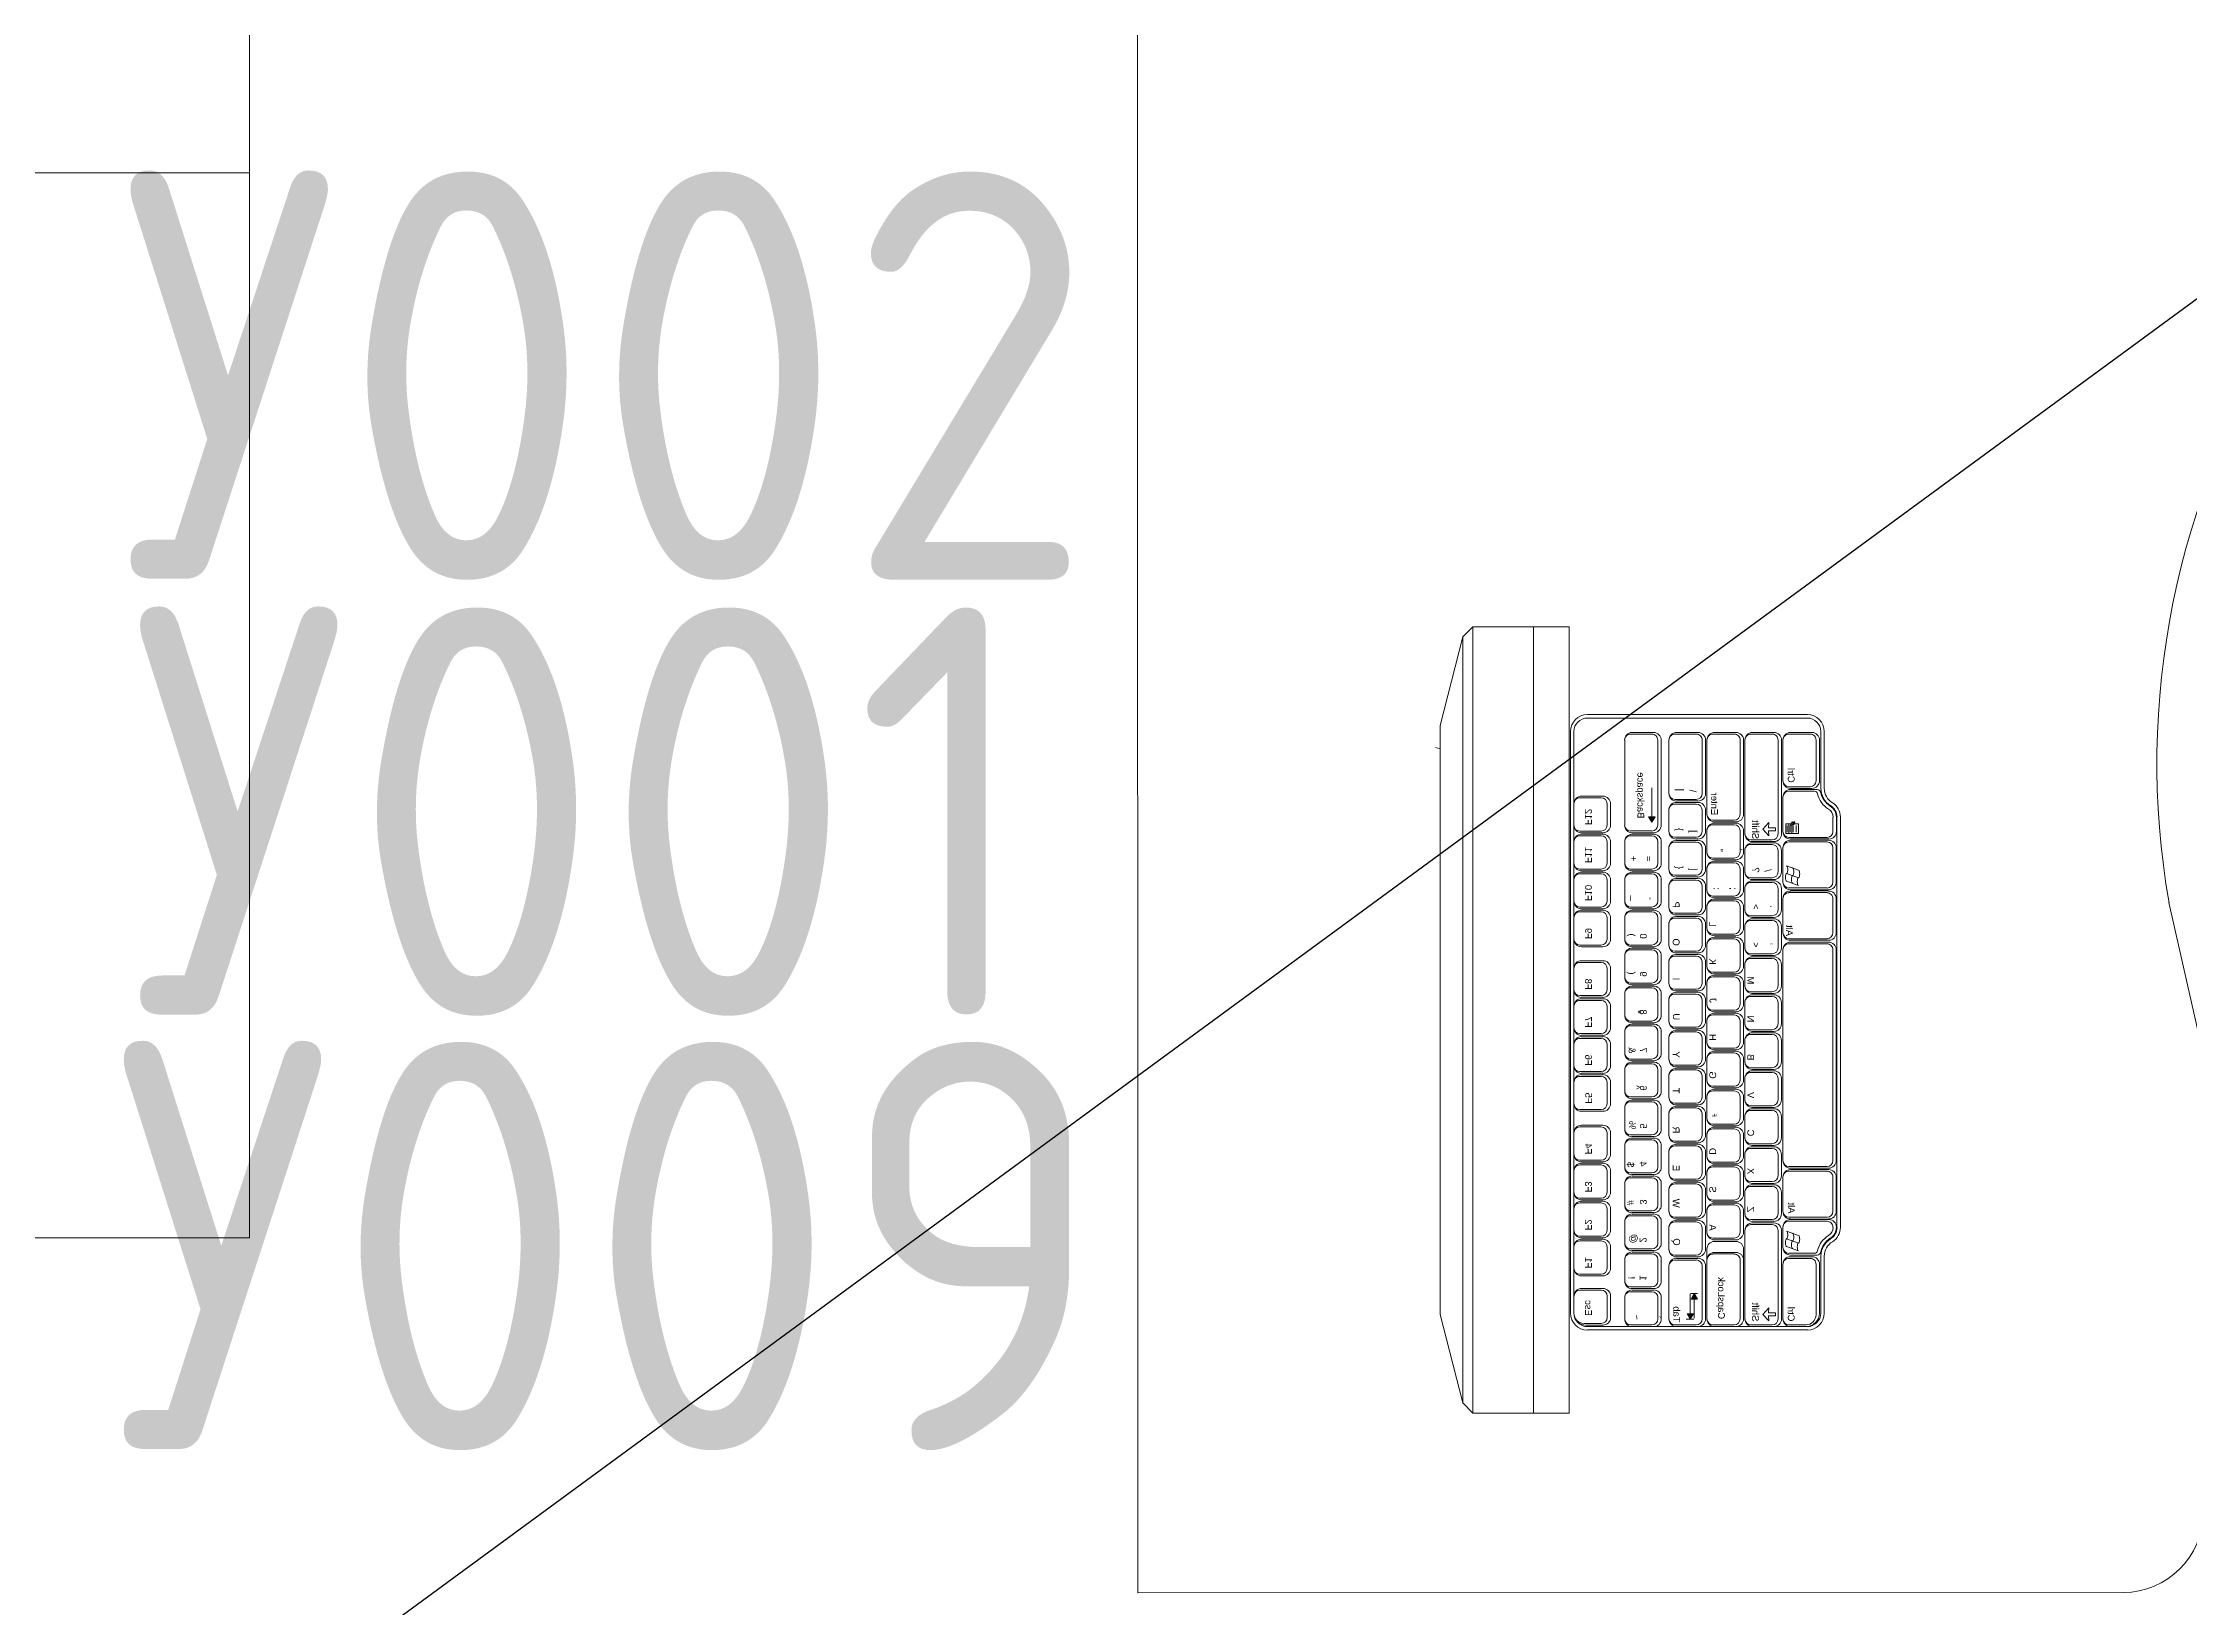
# Model space of a CAD drawing. Header units: millimetres. Extents: x -8417289 to 9420486, y 0 to 166066.
# Drawn here: x -45387 to -44178, y 84239 to 85120 of the extents above; entities that cross this region are included whole.
import ezdxf
from ezdxf import colors
from ezdxf.entities.mleader import LeaderData, LeaderLine
from ezdxf.math import Vec2, Vec3

# ---------------------------------------------------------------- set-up
doc = ezdxf.new("R2010")
doc.units = ezdxf.units.MM
doc.header["$MEASUREMENT"] = 0
doc.header["$PDMODE"] = 3
doc.header["$PDSIZE"] = -4
doc.linetypes.add('HIDDEN', pattern=[6, 4, -2])
doc.layers.get('0').update_dxf_attribs({"color": 250, "lineweight": 9})
doc.layers.get('Defpoints').update_dxf_attribs({"color": 6})
for name, color, linetype, lineweight in [('_АР ТЕКСТ', 250, 'Continuous', 25), ('ТХ_мебель передв', 250, 'Continuous', 13), ('ТХ_обор_комп принт', 30, 'Continuous', 13)]:
    doc.layers.add(name, color=color, linetype=linetype, lineweight=lineweight)
for name, color, linetype in [('ТХ_мебель передв_поз', 251, 'Continuous'), ('ТХ_обор_комп принт_поз', 30, 'Continuous'), ('ТХ_привязки_ВК', 174, 'Continuous'), ('ТХ_привязки_ЭО', 96, 'Continuous')]:
    doc.layers.add(name, color=color, linetype=linetype)
doc.styles.add('Arial 200', font='arial.ttf', dxfattribs={"height": 500})
doc.styles.add('ISOCPEUR', font='isocpeur.TTF')
doc.styles.add('ISOCPEUR_1', font='isocpeur.TTF', dxfattribs={"width": 0.9, "height": 250})
doc.styles.add('SIMPLEX', font='simplex.shx', dxfattribs={"width": 0.85, "oblique": 7})
doc.dimstyles.new('R_100', dxfattribs={"dimtxt": 270, "dimasz": 120, "dimexe": 100, "dimexo": 0, "dimgap": 60, "dimtad": 1, "dimdec": 0, "dimrnd": 50, "dimzin": 0, "dimdsep": 46, "dimtxsty": 'ISOCPEUR', "dimblk": 'ARCHTICK', "dimcen": 0, "dimdle": 100, "dimclrd": 256, "dimclre": 256, "dimclrt": 256, "dimadec": 0, "dimazin": 0, "dimtfac": 2, "dimtdec": 0, "dimtofl": 0, "dimtmove": 1, "dimatfit": 3, "dimfxl": 1, "dimtvp": 3, "dimtolj": 1, "dimtzin": 0, "dimarcsym": 0})

# ---------------------------------------------------------------- blocks, each defined once
blk = doc.blocks.new('_DotSmall')
at = {"color": 0, "linetype": 'ByBlock', "const_width": 0.5}
blk.add_lwpolyline([(-0.0625, 0, 1), (0.0625, 0, 1)], format="xyb", close=True, dxfattribs=at)
blk = doc.blocks.new('стол угловой 1200х1400')
at = {"extrusion": (-6.20986e-05, 0.000470696, 1)}
for p, q in [((-20568.3, 33327.6, -393.6), (-20014.8, 33327.8, -393.6)), ((-20568, 32127.6, -393), (-20568.3, 33327.6, -393.6)), ((-19969.8, 32984.7, -393.4), (-19969.8, 33284.7, -393.5)), ((-19213.1, 32728, -393.2), (-19472.2, 32727.9, -393.2)), ((-19168.1, 32683, -393.2), (-19168, 32128, -392.9)), ((-19168, 32128, -392.9), (-20568, 32127.6, -393))]:
    blk.add_line(p, q, dxfattribs=at)
at = {"linetype": 'HIDDEN', "ltscale": 0.1}
blk.add_lwpolyline([(-20475.6, 33232.1), (-20075.6, 33232.2), (-20075.5, 32832.2), (-20475.5, 32832.1)], close=True, dxfattribs=at)
at = {"extrusion": (-6.20986e-05, 0.000470696, 1), "elevation": -376.6}
blk.add_lwpolyline([(-19472.3, 32728.1), (-19556.8, 32709)], dxfattribs=at)
at = {"extrusion": (-6.20986e-05, 0.000470696, 1)}
for centre, radius, start, end in [((-20014.8, 33283, -376.6), 45, 2.4817, 90.0151), ((-19697, 32975.5, -376.6), 272.9, 178.0222, 227.3755), ((-19635.3, 33157.4, -376.6), 455.2, 237.2104, 279.9393), ((-19213.1, 32683.2, -376.6), 45, 0.0151, 90.0151)]:
    blk.add_arc(centre, radius, start, end, dxfattribs=at)
blk = doc.blocks.new('KEY')
at = {"color": 0}
for p, q in [((-0.198, 0), (0.198, 0)), ((-0.338, -0.536), (-0.338, -0.141)), ((-0.307, -0.505), (-0.307, -0.109)), ((0.307, -0.505), (0.307, -0.109)), ((0.338, -0.536), (0.338, -0.141)), ((-0.198, -0.614), (0.198, -0.614)), ((-0.198, -0.677), (0.198, -0.677))]:
    blk.add_line(p, q, dxfattribs=at)
for centre, radius, start, end in [((0.198, -0.109), 0.109, 360, 90), ((0.198, -0.141), 0.141, 360, 90), ((-0.198, -0.141), 0.141, 90, 180), ((-0.198, -0.109), 0.109, 90, 180), ((-0.198, -0.536), 0.141, 180, 270), ((-0.198, -0.505), 0.109, 180, 270), ((0.198, -0.505), 0.109, 270, 360), ((0.198, -0.536), 0.141, 270, 360)]:
    blk.add_arc(centre, radius, start, end, dxfattribs=at)
blk = doc.blocks.new('рншнглнг8л')
h = blk.add_hatch(color=256)
h.paths.add_polyline_path([(-575895.8, 55186.1), (-575892.8, 55184.3), (-575895.8, 55184.3)])
h.paths.add_polyline_path([(-575895.8, 55184.3), (-575892.8, 55184.3), (-575895.8, 55182.5)])
h = blk.add_hatch(color=256)
h.paths.add_polyline_path([(-575624.1, 55162.2), (-575627.2, 55160.4), (-575624.1, 55160.4)])
h.paths.add_polyline_path([(-575624.1, 55160.4), (-575627.2, 55160.4), (-575624.1, 55158.6)])
h = blk.add_hatch(color=256)
h.paths.add_polyline_path([(-575615.7, 55164.4), (-575612.7, 55162.7), (-575615.7, 55162.7)])
h.paths.add_polyline_path([(-575615.7, 55162.7), (-575612.7, 55162.7), (-575615.7, 55160.9)])
for p, q in [((-575947.2, 55303.5), (-575997.1, 55290.7)), ((-575615.4, 55303.5), (-575947.2, 55303.5)), ((-575565.6, 55290.7), (-575615.4, 55303.5)), ((-575997.1, 55290.7), (-576002.8, 55285.1)), ((-575565.6, 55290.7), (-575997.1, 55290.7)), ((-575559.9, 55285.1), (-575565.6, 55290.7)), ((-575559.9, 55285.1), (-576002.8, 55285.1)), ((-576002.8, 55285.1), (-576002.8, 55230.9)), ((-575559.9, 55230.9), (-575559.9, 55285.1)), ((-575559.9, 55250.9), (-576002.8, 55250.9)), ((-576002.8, 55230.9), (-575559.9, 55230.9)), ((-575616.2, 55228.2), (-575943.8, 55228.2)), ((-575625.8, 55228.2), (-575616.1, 55228.2)), ((-575953.4, 55096.7), (-575953.4, 55220.6)), ((-575951.4, 55096.7), (-575951.4, 55220.6)), ((-575630.1, 55211.8), (-575630.1, 55223.9)), ((-575629.1, 55212.8), (-575629.1, 55224.8)), ((-575610.4, 55212.8), (-575610.4, 55222.5)), ((-575609.4, 55211.8), (-575609.4, 55221.5)), ((-575608.6, 55096.7), (-575608.6, 55220.6)), ((-575606.7, 55096.7), (-575606.7, 55220.6)), ((-575625.8, 55209.5), (-575613.7, 55209.5)), ((-575625.8, 55207.5), (-575613.7, 55207.5)), ((-575943.3, 55183.3), (-575943.3, 55195.4)), ((-575942.4, 55184.3), (-575942.4, 55196.3)), ((-575891.1, 55199.6), (-575939, 55199.6)), ((-575887.8, 55184.3), (-575887.8, 55196.3)), ((-575886.8, 55183.3), (-575886.8, 55195.4)), ((-575891.1, 55180.9), (-575939, 55180.9)), ((-575891.1, 55179), (-575939, 55179)), ((-575892.8, 55184.3), (-575912.1, 55184.3)), ((-575895.8, 55182.5), (-575895.8, 55186.1)), ((-575895.8, 55186.1), (-575892.8, 55184.3)), ((-575892.8, 55184.3), (-575895.8, 55182.5)), ((-575943.3, 55158.3), (-575943.3, 55170.4)), ((-575942.4, 55159.3), (-575942.4, 55171.3)), ((-575908.9, 55174.7), (-575939, 55174.7)), ((-575905.6, 55159.3), (-575905.6, 55171.3)), ((-575904.7, 55158.3), (-575904.7, 55170.4)), ((-575647, 55158.3), (-575647, 55170.4)), ((-575646.1, 55159.3), (-575646.1, 55171.3)), ((-575612.9, 55174.7), (-575642.8, 55174.7)), ((-575609.6, 55159.3), (-575609.6, 55171.3)), ((-575608.6, 55158.3), (-575608.6, 55170.4)), ((-575908.9, 55156), (-575939, 55156)), ((-575612.9, 55156), (-575642.8, 55156)), ((-575627.2, 55162.5), (-575627.2, 55158.5)), ((-575624.1, 55162.2), (-575627.2, 55160.4)), ((-575627.2, 55160.4), (-575613.4, 55160.4)), ((-575627.2, 55160.4), (-575624.1, 55158.6)), ((-575612.7, 55162.7), (-575626.8, 55162.7)), ((-575624.1, 55158.6), (-575624.1, 55162.2)), ((-575615.7, 55160.9), (-575615.7, 55164.4)), ((-575615.7, 55164.4), (-575612.7, 55162.7)), ((-575612.7, 55162.7), (-575615.7, 55160.9)), ((-575612.7, 55160.6), (-575612.7, 55164.9)), ((-575943.3, 55136.9), (-575943.3, 55149)), ((-575942.4, 55137.9), (-575942.4, 55149.9)), ((-575908.9, 55154), (-575939, 55154)), ((-575897.2, 55153.3), (-575939, 55153.3)), ((-575893.9, 55137.9), (-575893.9, 55149.9)), ((-575892.9, 55136.9), (-575892.9, 55149)), ((-575656.6, 55136.9), (-575656.6, 55149)), ((-575612.9, 55153.3), (-575652.3, 55153.3)), ((-575650.4, 55136.9), (-575650.4, 55149)), ((-575649.5, 55137.9), (-575649.5, 55149.9)), ((-575612.9, 55154), (-575642.8, 55154)), ((-575609.6, 55137.9), (-575609.6, 55149.9)), ((-575608.6, 55136.9), (-575608.6, 55149)), ((-575897.2, 55134.5), (-575939, 55134.5)), ((-575897.2, 55132.6), (-575939, 55132.6)), ((-575886.1, 55131.9), (-575939, 55131.9)), ((-575612.9, 55131.9), (-575662.7, 55131.9)), ((-575612.9, 55132.6), (-575652.3, 55132.6)), ((-575612.9, 55134.5), (-575646.1, 55134.5)), ((-575943.3, 55115.5), (-575943.3, 55127.6)), ((-575942.4, 55116.5), (-575942.4, 55128.5)), ((-575888.8, 55121.7), (-575892.5, 55118.4)), ((-575892.5, 55118.4), (-575889.6, 55118.6)), ((-575889.6, 55118.6), (-575889.6, 55114.7)), ((-575885, 55118.4), (-575888.8, 55121.7)), ((-575887.9, 55114.7), (-575887.9, 55118.6)), ((-575887.9, 55118.6), (-575885, 55118.4)), ((-575882.8, 55116.5), (-575882.8, 55128.5)), ((-575881.9, 55115.5), (-575881.9, 55127.6)), ((-575667, 55115.5), (-575667, 55127.6)), ((-575666.1, 55116.5), (-575666.1, 55128.5)), ((-575615.5, 55121.7), (-575619.2, 55118.4)), ((-575619.2, 55118.4), (-575616.4, 55118.6)), ((-575616.4, 55118.6), (-575616.4, 55114.7)), ((-575611.8, 55118.4), (-575615.5, 55121.7)), ((-575614.7, 55118.6), (-575611.8, 55118.4)), ((-575614.7, 55114.7), (-575614.7, 55118.6)), ((-575609.6, 55116.5), (-575609.6, 55128.5)), ((-575608.6, 55115.5), (-575608.6, 55127.6)), ((-575942.4, 55095.1), (-575942.4, 55107.1)), ((-575886.1, 55113.1), (-575939, 55113.1)), ((-575886.1, 55111.2), (-575939, 55111.2)), ((-575916.1, 55110.5), (-575939, 55110.5)), ((-575912.7, 55095.1), (-575912.7, 55107.1)), ((-575910.2, 55092.8), (-575910.2, 55107.1)), ((-575887.5, 55110.5), (-575906.9, 55110.5)), ((-575886.3, 55108.9), (-575891.8, 55108.9)), ((-575891.8, 55108.9), (-575891.8, 55101.7)), ((-575886.3, 55107.2), (-575891.8, 55107.2)), ((-575887.1, 55108.1), (-575890.9, 55108.1)), ((-575887.9, 55114.7), (-575889.6, 55114.7)), ((-575886.3, 55101.7), (-575886.3, 55108.9)), ((-575884.2, 55085.6), (-575884.2, 55107.1)), ((-575881.6, 55085.6), (-575881.6, 55107.1)), ((-575859, 55110.5), (-575878.3, 55110.5)), ((-575868.2, 55108.4), (-575865.8, 55101.7)), ((-575863.9, 55108.4), (-575861.4, 55101.7)), ((-575857.1, 55101.7), (-575859.5, 55108.4)), ((-575855.7, 55085.6), (-575855.7, 55107.1)), ((-575853.1, 55085.6), (-575853.1, 55107.1)), ((-575830.5, 55110.5), (-575849.7, 55110.5)), ((-575827.1, 55085.6), (-575827.1, 55107.1)), ((-575824.3, 55085.6), (-575824.3, 55107.1)), ((-575702.1, 55110.5), (-575820.9, 55110.5)), ((-575698.7, 55085.6), (-575698.7, 55107.1)), ((-575696.1, 55085.6), (-575696.1, 55107.1)), ((-575673.5, 55110.5), (-575692.8, 55110.5)), ((-575670.2, 55085.6), (-575670.2, 55107.1)), ((-575667.9, 55085.6), (-575667.9, 55107.1)), ((-575664.6, 55110.5), (-575653.2, 55110.5)), ((-575612.9, 55113.1), (-575662.7, 55113.1)), ((-575612.9, 55111.2), (-575662.7, 55111.2)), ((-575662.4, 55108.4), (-575660, 55101.7)), ((-575658, 55108.4), (-575655.6, 55101.7)), ((-575651.3, 55101.7), (-575653.7, 55108.4)), ((-575649.9, 55092.8), (-575649.9, 55107.1)), ((-575647, 55095.1), (-575647, 55107.1)), ((-575612.9, 55110.5), (-575643.7, 55110.5)), ((-575614.7, 55114.7), (-575616.4, 55114.7)), ((-575609.6, 55097.5), (-575609.6, 55107.1)), ((-575943.3, 55094.1), (-575943.3, 55106.2)), ((-575911.8, 55094.1), (-575911.8, 55106.2)), ((-575911.2, 55091.1), (-575911.2, 55106.2)), ((-575890.9, 55106.4), (-575893.2, 55105.3)), ((-575893.2, 55105.3), (-575892.3, 55105.1)), ((-575892.3, 55105.1), (-575893.1, 55104)), ((-575892.8, 55103.7), (-575893.1, 55104)), ((-575892.8, 55103.7), (-575891.9, 55104.8)), ((-575891.9, 55104.8), (-575891.5, 55104.1)), ((-575886.3, 55105.5), (-575891.8, 55105.5)), ((-575891.8, 55101.7), (-575886.3, 55101.7)), ((-575891.5, 55104.1), (-575890.9, 55106.4)), ((-575887.1, 55106.4), (-575890.9, 55106.4)), ((-575887.1, 55104.6), (-575890.9, 55104.6)), ((-575887.1, 55102.9), (-575890.9, 55102.9)), ((-575883.3, 55084.6), (-575883.3, 55106.2)), ((-575882.6, 55084.7), (-575882.6, 55106.2)), ((-575854.7, 55084.7), (-575854.7, 55106.2)), ((-575854, 55084.7), (-575854, 55106.2)), ((-575826.2, 55084.7), (-575826.2, 55106.2)), ((-575825.2, 55084.7), (-575825.2, 55106.2)), ((-575697.8, 55084.7), (-575697.8, 55106.2)), ((-575697.1, 55084.7), (-575697.1, 55106.2)), ((-575669.2, 55084.7), (-575669.2, 55106.2)), ((-575668.9, 55084.6), (-575668.9, 55106.2)), ((-575648.9, 55091.1), (-575648.9, 55106.2)), ((-575647.9, 55094.1), (-575647.9, 55106.2)), ((-575608.6, 55097.5), (-575608.6, 55106.2)), ((-575943.8, 55089.1), (-575911.8, 55089.1)), ((-575943.8, 55087.2), (-575911.8, 55087.2)), ((-575916.1, 55091.7), (-575939, 55091.7)), ((-575916.1, 55089.8), (-575939, 55089.8)), ((-575859, 55082.3), (-575878.3, 55082.3)), ((-575830.5, 55082.3), (-575849.7, 55082.3)), ((-575702.1, 55082.3), (-575820.9, 55082.3)), ((-575673.5, 55082.3), (-575692.8, 55082.3)), ((-575616.2, 55089.1), (-575648.3, 55089.1)), ((-575616.2, 55087.2), (-575648.3, 55087.2)), ((-575615.3, 55091.7), (-575643.7, 55091.7)), ((-575616.2, 55089.8), (-575643.7, 55089.8)), ((-575887.5, 55082.3), (-575895.6, 55082.3)), ((-575887.5, 55080.3), (-575895.6, 55080.3)), ((-575664.5, 55080), (-575895.6, 55080)), ((-575664.5, 55078.1), (-575895.6, 55078.1)), ((-575859, 55080.4), (-575878.3, 55080.4)), ((-575830.5, 55080.4), (-575849.7, 55080.4)), ((-575702.1, 55080.4), (-575820.9, 55080.4)), ((-575673.5, 55080.4), (-575692.8, 55080.4)), ((-575664.6, 55082.3), (-575664.5, 55082.3)), ((-575664.6, 55080.3), (-575664.5, 55080.3))]:
    blk.add_line(p, q)
for points in [[(-575934, 55303.5), (-575934.9, 55306.2)], [(-575616.2, 55230.1), (-575943.8, 55230.1)]]:
    blk.add_lwpolyline(points)
for centre, major_axis, start_param, end_param in [((-575943.8, 55220.6), (-6.74, -6.74), 3.926991, 5.497787), ((-575943.8, 55220.6), (-5.39, -5.39), 3.926991, 5.497787), ((-575943.8, 55096.7), (-6.74, 6.74), 0.785398, 2.356194), ((-575943.8, 55096.7), (-5.39, 5.39), 0.785398, 2.356194), ((-575911.8, 55077.6), (-8.08, -8.08), 2.907036, 3.926991), ((-575911.8, 55077.6), (-6.74, -6.74), 2.907036, 3.926991), ((-575895.6, 55087.6), (-6.74, -6.74), -0.234557, 0.785398), ((-575895.6, 55087.6), (-5.39, 5.39), 1.336239, 2.356194)]:
    blk.add_ellipse(centre, major_axis=major_axis, ratio=1, start_param=start_param, end_param=end_param)
at = {"extrusion": (0, 0, -1)}
for centre, major_axis, ratio, start_param, end_param in [((-575625.8, 55223.9), (3.03, 3.03), 1, 3.926991, 5.497787), ((-575625.8, 55224.8), (2.36, 2.36), 1, 3.926991, 5.497787), ((-575616.2, 55220.6), (6.74, -6.74), 1, 3.926991, 5.497787), ((-575616.2, 55220.6), (5.39, -5.39), 1, 3.926991, 5.497787), ((-575616.1, 55221.5), (4.72, 4.72), 1, 5.497787, 7.068583), ((-575616.1, 55222.5), (4.04, -4.04), 1, 3.926991, 5.497787), ((-575625.8, 55211.8), (3.03, -3.03), 1, 0.785398, 2.356194), ((-575625.8, 55212.8), (2.36, -2.36), 1, 0.785398, 2.356194), ((-575613.7, 55212.8), (2.36, -2.36), 1, -0.785398, 0.785398), ((-575613.7, 55211.8), (3.03, 3.03), 1, 0.785398, 2.356194), ((-575939, 55195.4), (3.03, -3.03), 1, 2.356194, 3.926991), ((-575939, 55196.3), (2.36, -2.36), 1, 2.356194, 3.926991), ((-575891.1, 55196.3), (2.36, 2.36), 1, 5.497787, 7.068583), ((-575891.1, 55195.4), (3.03, -3.03), 1, 3.926991, 5.497787), ((-575939, 55183.3), (3.03, 3.03), 1, 2.356194, 3.926991), ((-575939, 55184.3), (2.36, 2.36), 1, 2.356194, 3.926991), ((-575891.1, 55184.3), (2.36, -2.36), 1, -0.785398, 0.785398), ((-575891.1, 55183.3), (3.03, 3.03), 1, 0.785398, 2.356194), ((-575939, 55170.4), (3.03, -3.03), 1, 2.356194, 3.926991), ((-575939, 55171.3), (2.36, -2.36), 1, 2.356194, 3.926991), ((-575908.9, 55171.3), (2.36, 2.36), 1, 5.497787, 7.068583), ((-575908.9, 55170.4), (3.03, 3.03), 1, 5.497787, 7.068583), ((-575642.8, 55170.4), (3.03, 3.03), 1, 3.926991, 5.497787), ((-575642.8, 55171.3), (2.36, 2.36), 1, 3.926991, 5.497787), ((-575612.9, 55171.3), (2.36, -2.36), 1, 3.926991, 5.497787), ((-575612.9, 55170.4), (3.03, -3.03), 1, 3.926991, 5.497787), ((-575939, 55158.3), (3.03, 3.03), 1, 2.356194, 3.926991), ((-575939, 55159.3), (2.36, 2.36), 1, 2.356194, 3.926991), ((-575908.9, 55159.3), (2.36, -2.36), 1, -0.785398, 0.785398), ((-575908.9, 55158.3), (3.03, -3.03), 1, -0.785398, 0.785398), ((-575642.8, 55158.3), (3.03, -3.03), 1, 0.785398, 2.356194), ((-575642.8, 55159.3), (2.36, -2.36), 1, 0.785398, 2.356194), ((-575612.9, 55159.3), (2.36, 2.36), 1, 0.785398, 2.356194), ((-575612.9, 55158.3), (3.03, 3.03), 1, 0.785398, 2.356194), ((-575939, 55149), (3.03, -3.03), 1, 2.356194, 3.926991), ((-575939, 55149.9), (2.36, -2.36), 1, 2.356194, 3.926991), ((-575897.2, 55149.9), (2.36, 2.36), 1, 5.497787, 7.068583), ((-575897.2, 55149), (3.03, 3.03), 1, 5.497787, 7.068583), ((-575652.3, 55149), (3.03, 3.03), 1, 3.926991, 5.497787), ((-575646.1, 55149), (3.03, 3.03), 1, 3.926991, 5.497787), ((-575646.1, 55149.9), (2.36, -2.36), 1, 2.356194, 3.926991), ((-575612.9, 55149.9), (2.36, -2.36), 1, 3.926991, 5.497787), ((-575612.9, 55149), (3.03, -3.03), 1, 3.926991, 5.497787), ((-575939, 55136.9), (3.03, 3.03), 1, 2.356194, 3.926991), ((-575939, 55127.6), (3.03, -3.03), 1, 2.356194, 3.926991), ((-575939, 55137.9), (2.36, 2.36), 1, 2.356194, 3.926991), ((-575939, 55128.5), (2.36, -2.36), 1, 2.356194, 3.926991), ((-575897.2, 55137.9), (2.36, -2.36), 1, -0.785398, 0.785398), ((-575897.2, 55136.9), (3.03, -3.03), 1, -0.785398, 0.785398), ((-575886.1, 55128.5), (2.36, 2.36), 1, 5.497787, 7.068583), ((-575886.1, 55127.6), (3.03, -3.03), 1, 3.926991, 5.497787), ((-575662.7, 55127.6), (3.03, 3.03), 1, 3.926991, 5.497787), ((-575662.7, 55128.5), (2.36, -2.36), 1, 2.356194, 3.926991), ((-575652.3, 55136.9), (3.03, -3.03), 1, 0.785398, 2.356194), ((-575646.1, 55136.9), (3.03, -3.03), 1, 0.785398, 2.356194), ((-575646.1, 55137.9), (2.36, 2.36), 1, 2.356194, 3.926991), ((-575612.9, 55137.9), (2.36, 2.36), 1, 0.785398, 2.356194), ((-575612.9, 55136.9), (3.03, 3.03), 1, 0.785398, 2.356194), ((-575612.9, 55128.5), (2.36, -2.36), 1, 3.926991, 5.497787), ((-575612.9, 55127.6), (3.03, -3.03), 1, 3.926991, 5.497787), ((-575939, 55115.5), (3.03, 3.03), 1, 2.356194, 3.926991), ((-575939, 55106.2), (3.03, -3.03), 1, 2.356194, 3.926991), ((-575939, 55116.5), (2.36, 2.36), 1, 2.356194, 3.926991), ((-575939, 55107.1), (2.36, -2.36), 1, 2.356194, 3.926991), ((-575916.1, 55107.1), (2.36, -2.36), 1, 3.926991, 5.497787), ((-575916.1, 55106.2), (3.03, -3.03), 1, 3.926991, 5.497787), ((-575906.9, 55106.2), (3.03, 3.03), 1, 3.926991, 5.497787), ((-575906.9, 55107.1), (2.36, 2.36), 1, 3.926991, 5.497787), ((-575887.5, 55107.1), (2.36, 2.36), 1, 5.497787, 7.068583), ((-575887.5, 55106.2), (3.03, 3.03), 1, 5.497787, 7.068583), ((-575886.1, 55116.5), (2.36, -2.36), 1, -0.785398, 0.785398), ((-575886.1, 55115.5), (3.03, 3.03), 1, 0.785398, 2.356194), ((-575878.3, 55106.2), (3.03, 3.03), 1, 3.926991, 5.497787), ((-575878.3, 55107.1), (2.36, 2.36), 1, 3.926991, 5.497787), ((-575866, 55108.4), (2.17, 0), 0.316309, 0, 3.141593), ((-575861.7, 55108.4), (2.17, 0), 0.316309, 3.141593, 6.283185), ((-575859, 55107.1), (2.36, 2.36), 1, 5.497787, 7.068583), ((-575859, 55106.2), (3.03, -3.03), 1, 3.926991, 5.497787), ((-575849.7, 55106.2), (3.03, 3.03), 1, 3.926991, 5.497787), ((-575849.7, 55107.1), (2.36, -2.36), 1, 2.356194, 3.926991), ((-575830.5, 55107.1), (2.36, -2.36), 1, 3.926991, 5.497787), ((-575830.5, 55106.2), (3.03, -3.03), 1, 3.926991, 5.497787), ((-575820.9, 55106.2), (3.03, 3.03), 1, 3.926991, 5.497787), ((-575820.9, 55107.1), (2.36, -2.36), 1, 2.356194, 3.926991), ((-575702.1, 55107.1), (2.36, 2.36), 1, 5.497787, 7.068583), ((-575702.1, 55106.2), (3.03, -3.03), 1, 3.926991, 5.497787), ((-575692.8, 55106.2), (3.03, 3.03), 1, 3.926991, 5.497787), ((-575692.8, 55107.1), (2.36, -2.36), 1, 2.356194, 3.926991), ((-575673.5, 55107.1), (2.36, -2.36), 1, 3.926991, 5.497787), ((-575673.5, 55106.2), (3.03, -3.03), 1, 3.926991, 5.497787), ((-575664.6, 55106.2), (3.03, 3.03), 1, 3.926991, 5.497787), ((-575664.6, 55107.1), (2.36, -2.36), 1, 2.356194, 3.926991), ((-575662.7, 55115.5), (3.03, -3.03), 1, 0.785398, 2.356194), ((-575662.7, 55116.5), (2.36, 2.36), 1, 2.356194, 3.926991), ((-575660.2, 55108.4), (2.17, 0), 0.316309, 0, 3.141593), ((-575655.9, 55108.4), (2.17, 0), 0.316309, 3.141593, 6.283185), ((-575653.2, 55107.1), (2.36, -2.36), 1, 3.926991, 5.497787), ((-575653.2, 55106.2), (3.03, -3.03), 1, 3.926991, 5.497787), ((-575643.7, 55106.2), (3.03, 3.03), 1, 3.926991, 5.497787), ((-575643.7, 55107.1), (2.36, -2.36), 1, 2.356194, 3.926991), ((-575612.9, 55116.5), (2.36, 2.36), 1, 0.785398, 2.356194), ((-575612.9, 55115.5), (3.03, 3.03), 1, 0.785398, 2.356194), ((-575612.9, 55107.1), (2.36, -2.36), 1, 3.926991, 5.497787), ((-575612.9, 55106.2), (3.03, -3.03), 1, 3.926991, 5.497787), ((-575939, 55095.1), (2.36, 2.36), 1, 2.356194, 3.926991), ((-575916.1, 55095.1), (2.36, 2.36), 1, 0.785398, 2.356194), ((-575864.8, 55105), (2.17, 0), 0.316309, 0, 3.141593), ((-575863.6, 55101.7), (2.17, 0), 0.316309, 0, 3.141593), ((-575860.5, 55105), (2.17, 0), 0.316309, 3.141593, 6.283185), ((-575859.3, 55101.7), (2.17, 0), 0.316309, 3.141593, 6.283185), ((-575659, 55105), (2.17, 0), 0.316309, 0, 3.141593), ((-575657.8, 55101.7), (2.17, 0), 0.316309, 0, 3.141593), ((-575654.7, 55105), (2.17, 0), 0.316309, 3.141593, 6.283185), ((-575653.5, 55101.7), (2.17, 0), 0.316309, 3.141593, 6.283185), ((-575643.7, 55095.1), (2.36, 2.36), 1, 2.356194, 3.926991), ((-575616.2, 55097.5), (5.39, 5.39), 1, 0.785398, 2.356194), ((-575616.2, 55096.7), (6.74, 6.74), 1, 0.785398, 2.356194), ((-575616.2, 55096.7), (5.39, 5.39), 1, 0.785398, 2.356194), ((-575615.3, 55097.5), (4.04, 4.04), 1, 0.785398, 2.356194), ((-575939, 55094.1), (3.03, 3.03), 1, 2.356194, 3.926991), ((-575916.1, 55094.1), (3.03, 3.03), 1, 0.785398, 2.356194), ((-575911.8, 55077.6), (8.08, 8.08), 1, 5.497787, 6.517742), ((-575911.8, 55077.6), (6.74, -6.74), 1, 3.926991, 4.946946), ((-575909.2, 55091.1), (1.35, -1.35), 1, 0.971859, 2.356194), ((-575908.3, 55092.8), (1.35, -1.35), 1, 1.011126, 2.356194), ((-575911.8, 55077.6), (8.33, 8.33), 1, 5.684248, 6.517742), ((-575911.8, 55077.6), (9.68, -9.68), 1, 4.152719, 4.946946), ((-575895.6, 55087.6), (6.74, 6.74), 1, 2.356194, 3.37615), ((-575895.6, 55087.6), (5.39, 5.39), 1, 2.356194, 3.37615), ((-575895.6, 55087.6), (5.14, 5.14), 1, 2.356194, 3.37615), ((-575895.6, 55087.6), (3.79, 3.79), 1, 2.356194, 3.37615), ((-575887.5, 55085.6), (2.36, -2.36), 1, -0.785398, 0.785398), ((-575887.5, 55084.6), (3.03, -3.03), 1, -0.785398, 0.785398), ((-575878.3, 55084.7), (3.03, -3.03), 1, 0.785398, 2.356194), ((-575878.3, 55085.6), (2.36, -2.36), 1, 0.785398, 2.356194), ((-575859, 55085.6), (2.36, -2.36), 1, -0.785398, 0.785398), ((-575859, 55084.7), (3.03, 3.03), 1, 0.785398, 2.356194), ((-575849.7, 55084.7), (3.03, -3.03), 1, 0.785398, 2.356194), ((-575849.7, 55085.6), (2.36, 2.36), 1, 2.356194, 3.926991), ((-575830.5, 55085.6), (2.36, 2.36), 1, 0.785398, 2.356194), ((-575830.5, 55084.7), (3.03, 3.03), 1, 0.785398, 2.356194), ((-575820.9, 55084.7), (3.03, -3.03), 1, 0.785398, 2.356194), ((-575820.9, 55085.6), (2.36, 2.36), 1, 2.356194, 3.926991), ((-575702.1, 55085.6), (2.36, -2.36), 1, -0.785398, 0.785398), ((-575702.1, 55084.7), (3.03, 3.03), 1, 0.785398, 2.356194), ((-575692.8, 55084.7), (3.03, -3.03), 1, 0.785398, 2.356194), ((-575692.8, 55085.6), (2.36, 2.36), 1, 2.356194, 3.926991), ((-575673.5, 55085.6), (2.36, 2.36), 1, 0.785398, 2.356194), ((-575673.5, 55084.7), (3.03, 3.03), 1, 0.785398, 2.356194), ((-575664.6, 55084.6), (3.03, -3.03), 1, 0.785398, 2.356194), ((-575664.6, 55085.6), (2.36, 2.36), 1, 2.356194, 3.926991), ((-575664.5, 55087.6), (3.79, -3.79), 1, -0.234557, 0.785398), ((-575664.5, 55087.6), (5.14, -5.14), 1, -0.234557, 0.785398), ((-575664.5, 55087.6), (5.39, 5.39), 1, 1.336239, 2.356194), ((-575664.5, 55087.6), (6.74, -6.74), 1, -0.234557, 0.785398), ((-575648.3, 55077.6), (9.68, 9.68), 1, 4.477832, 5.272059), ((-575648.3, 55077.6), (8.33, -8.33), 1, 2.907036, 3.74053), ((-575648.3, 55077.6), (8.08, -8.08), 1, 2.907036, 3.926991), ((-575648.3, 55077.6), (6.74, -6.74), 1, 2.907036, 3.926991), ((-575651.8, 55092.8), (1.35, 1.35), 1, 0.785398, 2.130466), ((-575650.8, 55091.1), (1.35, 1.35), 1, 0.785398, 2.169734), ((-575643.7, 55094.1), (3.03, -3.03), 1, 0.785398, 2.356194)]:
    blk.add_ellipse(centre, major_axis=major_axis, ratio=ratio, start_param=start_param, end_param=end_param, dxfattribs=at)
for points in [[(-575627.2, 55160.4), (-575627.2, 55160.4), (-575627.2, 55160.4)], [(-575612.7, 55162.7), (-575612.7, 55162.7), (-575612.7, 55162.7)]]:
    blk.add_solid(points)
at = {"xscale": -30.48000000044703, "yscale": 30.48000000044703, "zscale": 60.96}
for p in [(-575897.1, 55228.2), (-575875.7, 55228.2), (-575854.3, 55228.2), (-575832.9, 55228.2), (-575804.4, 55228.2), (-575783, 55228.2), (-575761.6, 55228.2), (-575740.2, 55228.2), (-575711.7, 55228.2), (-575690.3, 55228.2), (-575668.9, 55228.2), (-575647.5, 55228.2), (-575875.7, 55199.6), (-575854.3, 55199.6), (-575832.9, 55199.6), (-575811.5, 55199.6), (-575790.1, 55199.6), (-575768.7, 55199.6), (-575747.3, 55199.6), (-575725.9, 55199.6), (-575704.5, 55199.6), (-575683.1, 55199.6), (-575661.7, 55199.6), (-575640.3, 55199.6), (-575618.9, 55199.6), (-575893.6, 55174.7), (-575872.2, 55174.7), (-575850.8, 55174.7), (-575829.4, 55174.7), (-575808, 55174.7), (-575786.6, 55174.7), (-575765.2, 55174.7), (-575743.8, 55174.7), (-575722.4, 55174.7), (-575701, 55174.7), (-575679.6, 55174.7), (-575658.2, 55174.7), (-575881.9, 55153.3), (-575860.5, 55153.3), (-575839.1, 55153.3), (-575817.6, 55153.3), (-575796.2, 55153.3), (-575774.8, 55153.3), (-575753.4, 55153.3), (-575732, 55153.3), (-575710.6, 55153.3), (-575689.2, 55153.3), (-575667.8, 55153.3), (-575870.8, 55131.9), (-575849.4, 55131.9), (-575828, 55131.9), (-575806.6, 55131.9), (-575785.2, 55131.9), (-575763.8, 55131.9), (-575742.4, 55131.9), (-575721, 55131.9), (-575699.6, 55131.9), (-575678.2, 55131.9)]:
    blk.add_blockref('KEY', p, dxfattribs=at)
for s, height, style, p in [('F12', 3.81, 'Arial 200', (-575891.1, 55221.9)), ('F11', 3.81, 'Arial 200', (-575869.7, 55221.9)), ('F10', 3.81, 'Arial 200', (-575848.3, 55221.9)), ('F9', 3.81, 'Arial 200', (-575826.9, 55221.9)), ('F8', 3.81, 'Arial 200', (-575798.4, 55221.9)), ('F7', 3.81, 'Arial 200', (-575777, 55221.9)), ('F6', 3.81, 'Arial 200', (-575755.6, 55221.9)), ('F5', 3.81, 'Arial 200', (-575734.2, 55221.8)), ('F4', 3.81, 'Arial 200', (-575705.6, 55221.9)), ('F3', 3.81, 'Arial 200', (-575684.2, 55221.9)), ('F2', 3.81, 'Arial 200', (-575662.8, 55221.9)), ('F1', 3.81, 'Arial 200', (-575641.4, 55221.9)), ('Esc', 3.81, 'Arial 200', (-575614.6, 55221.9)), ('Backspace', 3.81, 'Arial 200', (-575894.9, 55192.4)), ('+', 3.81, 'Arial 200', (-575870.7, 55196.4)), ('_', 3.81, 'Arial 200', (-575848.5, 55195.3)), (')', 3.81, 'Arial 200', (-575828.3, 55197.4)), ('0', 3.81, 'Arial 200', (-575827.1, 55191)), ('(', 3.81, 'Arial 200', (-575806.9, 55197.4)), ('9', 3.81, 'Arial 200', (-575805.7, 55191)), ('8', 3.81, 'Arial 200', (-575784.3, 55191)), ('*', 3.81, 'Arial 200', (-575784.8, 55194.1)), ('&', 3.81, 'Arial 200', (-575762.5, 55197.3)), ('^ ', 3.81, 'Arial 200', (-575742.1, 55194.9)), ('6', 3.81, 'Arial 200', (-575741.5, 55191)), ('%', 3.81, 'Arial 200', (-575719.7, 55197.2)), ('4', 3.81, 'Arial 200', (-575698.7, 55191.1)), ('$', 3.81, 'Arial 200', (-575698.3, 55198.1)), ('3', 3.81, 'Arial 200', (-575677.3, 55191)), ('#', 3.81, 'Arial 200', (-575676.9, 55198.3)), ('@', 3.81, 'Arial 200', (-575655.5, 55196.3)), ('2', 3.81, 'Arial 200', (-575655.9, 55191.1)), ('1', 3.81, 'Arial 200', (-575634.5, 55191.1)), ('!', 3.81, 'Arial 200', (-575635.3, 55197.6)), ('~', 3.81, 'Arial 200', (-575612.2, 55194.6)), ('=', 3.81, 'Arial 200', (-575870.6, 55188)), ('-', 3.81, 'Arial 200', (-575848.9, 55186.8)), ('7', 3.81, 'Arial 200', (-575762.9, 55191)), ('5', 3.81, 'Arial 200', (-575720.1, 55191)), ('`', 3.81, 'Arial 200', (-575613.1, 55183.3)), ('|', 3.81, 'Arial 200', (-575910.3, 55170.2)), ('}', 3.81, 'Arial 200', (-575887.8, 55170.5)), ('{', 3.81, 'Arial 200', (-575866.3, 55170.5)), ('P', 3.81, 'Arial 200', (-575844.5, 55172.5)), ('O', 3.81, 'Arial 200', (-575823.1, 55172.5)), ('I', 3.81, 'Arial 200', (-575803.7, 55172.5)), ('U', 3.81, 'Arial 200', (-575781.2, 55172.4)), ('Y', 3.81, 'Arial 200', (-575760.1, 55172.5)), ('T', 3.81, 'Arial 200', (-575739.8, 55172.5)), ('R', 3.81, 'Arial 200', (-575717.5, 55172.5)), ('E', 3.81, 'Arial 200', (-575696.1, 55172.5)), ('W', 3.81, 'Arial 200', (-575675.6, 55172.5)), ('Q', 3.81, 'Arial 200', (-575654.2, 55172.2)), ('Tab', 3.81, 'Arial 200', (-575610.9, 55172.2)), ('\\', 3.81, 'Arial 200', (-575909.6, 55163.1)), (']', 3.81, 'Arial 200', (-575886.8, 55162.6)), ('[', 3.81, 'Arial 200', (-575865.4, 55162.6)), ('Enter', 3.81, 'Arial 200', (-575896.7, 55150.9)), ('"', 3.81, 'Arial 200', (-575876, 55148.1)), (':', 3.81, 'Arial 200', (-575854.6, 55149.5)), ('L', 3.81, 'Arial 200', (-575833.8, 55151.9)), ('K', 3.81, 'Arial 200', (-575812.4, 55151.9)), ('J', 3.81, 'Arial 200', (-575791, 55151.8)), ('H', 3.81, 'Arial 200', (-575769.6, 55151.9)), ('G', 3.81, 'Arial 200', (-575748.2, 55151.9)), ('F', 2.38, 'SIMPLEX', (-575726.8, 55150.4)), ('D', 3.81, 'Arial 200', (-575705.4, 55151.9)), ('S', 3.81, 'Arial 200', (-575684, 55151.9)), ('A', 3.81, 'Arial 200', (-575662.6, 55151.9)), ('CapsLock', 3.81, 'Arial 200', (-575612.8, 55147)), ("'", 3.81, 'Arial 200', (-575876.8, 55137.1)), (';', 3.81, 'Arial 200', (-575854.7, 55140.2)), ('Shift', 3.81, 'Arial 200', (-575883.2, 55127.8)), ('?', 3.81, 'Arial 200', (-575864.3, 55127.6)), ('/', 3.81, 'Arial 200', (-575864.8, 55120.8)), ('>', 3.81, 'Arial 200', (-575843.5, 55127.5)), ('<', 3.81, 'Arial 200', (-575822.1, 55127.5)), ('M', 3.81, 'Arial 200', (-575801.4, 55130.5)), ('N', 3.81, 'Arial 200', (-575780, 55130.5)), ('B', 3.81, 'Arial 200', (-575758.6, 55130.5)), ('V', 3.81, 'Arial 200', (-575737.2, 55130.5)), ('C', 3.81, 'Arial 200', (-575715.8, 55130.5)), ('X', 3.81, 'Arial 200', (-575694.4, 55130.5)), ('Z', 3.81, 'Arial 200', (-575673, 55130.5)), ('Shift', 3.81, 'Arial 200', (-575611.5, 55127.8)), ('Ctrl', 3.81, 'Arial 200', (-575915, 55107.7)), ('.', 3.81, 'Arial 200', (-575844.5, 55117.6)), ('Alt', 3.81, 'Arial 200', (-575828.6, 55108.7)), (',', 3.81, 'Arial 200', (-575823.4, 55116.8)), ('Alt', 3.81, 'Arial 200', (-575672.3, 55107.6)), ('Ctrl', 3.81, 'Arial 200', (-575611.5, 55107.7))]:
    blk.add_text(s, height=height, rotation=180, dxfattribs=dict(style=style)).set_placement(p)
blk = doc.blocks.new('_стол№3-№5')
blk.add_lwpolyline([(-169868.3, 526261.4), (-169368.3, 526261.4), (-169368.3, 525661.4), (-169868.3, 525661.4)], close=True)
blk = doc.blocks.new('_ArchTick')
at = {"color": 0, "linetype": 'ByBlock', "const_width": 0.15}
blk.add_lwpolyline([(-0.5, -0.5), (0.5, 0.5)], dxfattribs=at)
blk = doc.blocks.new('*D2836')
at = {"layer": 'Defpoints', "color": 0, "lineweight": 13, "ltscale": 100, "transparency": 16777216}
for p in [(-43586.8, 86147.1), (-45491.2, 83347.1), (-42870.7, 83347.1)]:
    blk.add_point(p, dxfattribs=at)
at = {"layer": 'ТХ_привязки_ЭО', "lineweight": -2, "ltscale": 100, "transparency": 16777216}
for p, q in [((-45491.2, 86247.1), (-45491.2, 83247.1)), ((-43586.8, 86147.1), (-45591.2, 86147.1)), ((-42870.7, 83347.1), (-45591.2, 83347.1))]:
    blk.add_line(p, q, dxfattribs=at)
at = {"layer": 'ТХ_привязки_ЭО', "lineweight": -2, "ltscale": 100, "transparency": 16777216, "xscale": 120, "yscale": 120, "zscale": 120}
for p, rotation in [((-45491.2, 86147.1), 90), ((-45491.2, 83347.1), 270)]:
    blk.add_blockref('_ArchTick', p, dxfattribs=dict(at, rotation=rotation))
at = {"layer": 'ТХ_привязки_ЭО', "ltscale": 100, "transparency": 16777216, "insert": (-45639.2, 84818.7), "char_height": 250, "attachment_point": 5, "rotation": 90, "style": 'ISOCPEUR'}
blk.add_mtext('\\A1;2800', dxfattribs=at)
blk = doc.blocks.new('_Dot')
at = {"color": 0, "linetype": 'ByBlock', "lineweight": -2}
blk.add_line((-0.5, 0), (-1, 0), dxfattribs=at)
at = {"color": 0, "linetype": 'ByBlock', "const_width": 0.5}
blk.add_lwpolyline([(-0.25, 0, 1), (0.25, 0, 1)], format="xyb", close=True, dxfattribs=at)

msp = doc.modelspace()

# ---------------------------------------------------------------- block references
at = {"layer": 'ТХ_мебель передв'}
for name, p, rotation in [('_стол№3-№5', (-215139, 611308.5), 180), ('стол угловой 1200х1400', (-76898.3, 65079.2, 393), 270), ('_стол№3-№5', (-215139, 610708.5), 180)]:
    msp.add_blockref(name, p, dxfattribs=dict(at, rotation=rotation))
at = {"layer": 'ТХ_обор_комп принт', "xscale": -1, "rotation": 90}
msp.add_blockref('рншнглнг8л', (10703.5, -491211.5, 0.8), dxfattribs=at)

# ---------------------------------------------------------------- texts
at = {"layer": 'ТХ_мебель передв_поз', "style": 'ISOCPEUR_1', "width": 0.9}
for s, p in [('У002', (-45345.2, 84817.8, -0.6)), ('У001', (-45339.8, 84572.2))]:
    msp.add_text(s, height=230, dxfattribs=at).set_placement(p)
at = {"layer": 'ТХ_обор_комп принт_поз', "lineweight": 35, "style": 'ISOCPEUR_1', "width": 0.9}
msp.add_text('У009', height=230, dxfattribs=at).set_placement((-45349, 84327.5))

# ---------------------------------------------------------------- dimensions: what is measured, and where the dimension line sits
at = {"layer": 'ТХ_привязки_ЭО', "ltscale": 100}
dim = msp.add_linear_dim(base=(-45491.2, 83347.1), p1=(-43586.8, 86147.1), p2=(-42870.7, 83347.1), angle=90, dimstyle='R_100', override={"dimtxt": 250, "dimpost": '\\X'}, dxfattribs=at)
dim.commit()
dim.dimension.update_dxf_attribs({"geometry": '*D2836', "text_midpoint": (-45454.2, 84818.7), "dimtype": 160})

# ---------------------------------------------------------------- leaders
at = {"layer": '_АР ТЕКСТ'}
ml = msp.add_multileader_mtext('Standard', dxfattribs=at)
ml.set_content('{\\W0.8;-2,550}', color=256, style='ISOCPEUR')
ml.set_leader_properties(color=256, linetype='Continuous', lineweight=-1)
ml.set_arrow_properties(name='DOTSMALL')
ml.build(insert=Vec2(0, 0))
ml.multileader.update_dxf_attribs({"has_text_frame": 1, "text_left_attachment_type": 4, "text_right_attachment_type": 4, "dogleg_length": 100, "arrow_head_size": 180})
ctx = ml.context
ctx.base_point, ctx.char_height, ctx.arrow_head_size, ctx.landing_gap_size, ctx.plane_origin = Vec3(-302775.8, 123943.3, -2), 250, 180, 50, Vec3(-302295.5, 121699.2, -2)
ctx.left_attachment, ctx.right_attachment = 4, 4
notes = []
notes.append((ctx, [(0, (0, 0, 0), (0, 0), (1, 0), 1, [])]))
ctx.mtext.insert, ctx.mtext.width, ctx.mtext.defined_height, ctx.mtext.line_spacing_style, ctx.mtext.flow_direction = Vec3(-302725.8, 124276.6, -2), 801.086, 330.7, 2, 5
ml = msp.add_multileader_mtext('Standard', dxfattribs=at)
ml.set_content('{\\W0.8;-2,550}', color=256, style='ISOCPEUR')
ml.set_leader_properties(color=256, linetype='Continuous', lineweight=-1)
ml.set_arrow_properties(name='DOTSMALL')
ml.build(insert=Vec2(0, 0))
ml.multileader.update_dxf_attribs({"has_text_frame": 1, "text_left_attachment_type": 4, "text_right_attachment_type": 4, "dogleg_length": 100, "arrow_head_size": 180})
ctx = ml.context
ctx.base_point, ctx.char_height, ctx.arrow_head_size, ctx.landing_gap_size, ctx.plane_origin = Vec3(-314736, 120073.3, -2), 250, 180, 50, Vec3(-314255.7, 117829.3, -2)
ctx.left_attachment, ctx.right_attachment = 4, 4
notes.append((ctx, [(0, (0, 0, 0), (0, 0), (1, 0), 1, [])]))
ctx.mtext.insert, ctx.mtext.width, ctx.mtext.defined_height, ctx.mtext.line_spacing_style, ctx.mtext.flow_direction = Vec3(-314686, 120406.6, -2), 801.086, 330.7, 2, 5
at = {"layer": 'ТХ_привязки_ВК'}
ml = msp.add_multileader_mtext('Standard', dxfattribs=at)
ml.set_content('\\A1;\\pxql,t3;{\\fArial|b0|i0|c204|p34;В\\A0;ентили подвода хол. и гор. воды dy-15, \\fArial|b0|i0|c0|p34;h-\\fArial|b0|i0|c204|p34;5\\fArial|b0|i0|c0|p34;00\\fArial|b0|i0|c204|p34;мм\\fArial|b0|i0|c0|p34; \\fArial|b0|i0|c204|p34;от УЧП, \\P\\ptz;Выпуск - канализация dy-50, \\fArial|b0|i0|c0|p34;h-\\fArial|b0|i0|c204|p34;450мм\\fArial|b0|i0|c0|p34; \\fArial|b0|i0|c204|p34;от УЧП\\P\\pt3;\\A1;-высота установки 700мм от УЧП \\P\\ptz;\\A0;для подкл. раковины (поз. У007)}', color=256, style='ISOCPEUR')
ml.set_leader_properties()
ml.set_arrow_properties(name='DOT')
ml.build(insert=Vec2(0, 0))
ml.multileader.update_dxf_attribs({"text_left_attachment_type": 6, "text_right_attachment_type": 6, "dogleg_length": 0.36, "arrow_head_size": 100})
ctx = ml.context
ctx.base_point, ctx.char_height, ctx.arrow_head_size, ctx.plane_origin = Vec3(-16066, 108963.2), 200, 100, Vec3(-13528.5, 108763.3)
ctx.left_attachment, ctx.right_attachment = 6, 6
notes.append((ctx, [(0, (1, 1, 0), (-16066.4, 108963.2), (1, 0), 0.36, [(1, [(-59700.7, 79869.5)], 0, [])])]))
ctx.mtext.insert, ctx.mtext.width, ctx.mtext.defined_height, ctx.mtext.flow_direction = Vec3(-16064, 109222), 11731.073, 3256.3, 5
ml = msp.add_multileader_mtext('Standard', dxfattribs=at)
ml.set_content('\\A1;\\pxql,t3;{\\fArial|b0|i0|c204|p34;В\\A0;ентили подвода хол. и гор. воды dy-15, \\fArial|b0|i0|c0|p34;h-\\fArial|b0|i0|c204|p34;5\\fArial|b0|i0|c0|p34;00\\fArial|b0|i0|c204|p34;мм\\fArial|b0|i0|c0|p34; \\fArial|b0|i0|c204|p34;от УЧП, \\P\\ptz;Выпуск - канализация dy-50, \\fArial|b0|i0|c0|p34;h-\\fArial|b0|i0|c204|p34;450мм\\fArial|b0|i0|c0|p34; \\fArial|b0|i0|c204|p34;от УЧП\\P\\pt3;\\A1;-высота установки 700мм от УЧП \\P\\ptz;\\A0;для подкл. раковины (поз. У007)}', color=256, style='ISOCPEUR')
ml.set_leader_properties()
ml.set_arrow_properties(name='DOT')
ml.build(insert=Vec2(0, 0))
ml.multileader.update_dxf_attribs({"text_left_attachment_type": 6, "text_right_attachment_type": 6, "dogleg_length": 0.36, "arrow_head_size": 100})
ctx = ml.context
ctx.base_point, ctx.char_height, ctx.arrow_head_size, ctx.plane_origin = Vec3(-16109, 105566.2), 200, 100, Vec3(-13568.9, 105126.5)
ctx.left_attachment, ctx.right_attachment = 6, 6
notes.append((ctx, [(0, (1, 1, 0), (-16109.4, 105566.2), (1, 0), 0.36, [(1, [(-51135.7, 79868.4)], 0, [])])]))
ctx.mtext.insert, ctx.mtext.width, ctx.mtext.defined_height, ctx.mtext.flow_direction = Vec3(-16107, 105825), 11731.073, 3256.3, 5
for ctx, leaders in notes:
    for number, flags, end, landing, length, lines in leaders:
        leader = LeaderData()
        leader.index, (leader.has_last_leader_line, leader.has_dogleg_vector, leader.attachment_direction) = number, flags
        leader.last_leader_point, leader.dogleg_vector, leader.dogleg_length = Vec3(end), Vec3(landing), length
        for number, points, colour, breaks in lines:
            line = LeaderLine()
            line.index, line.vertices, line.color, line.breaks = number, Vec3.list(points), colors.encode_raw_color(colour), breaks
            leader.lines.append(line)
        ctx.leaders.append(leader)

doc.saveas('drawing.dxf')
